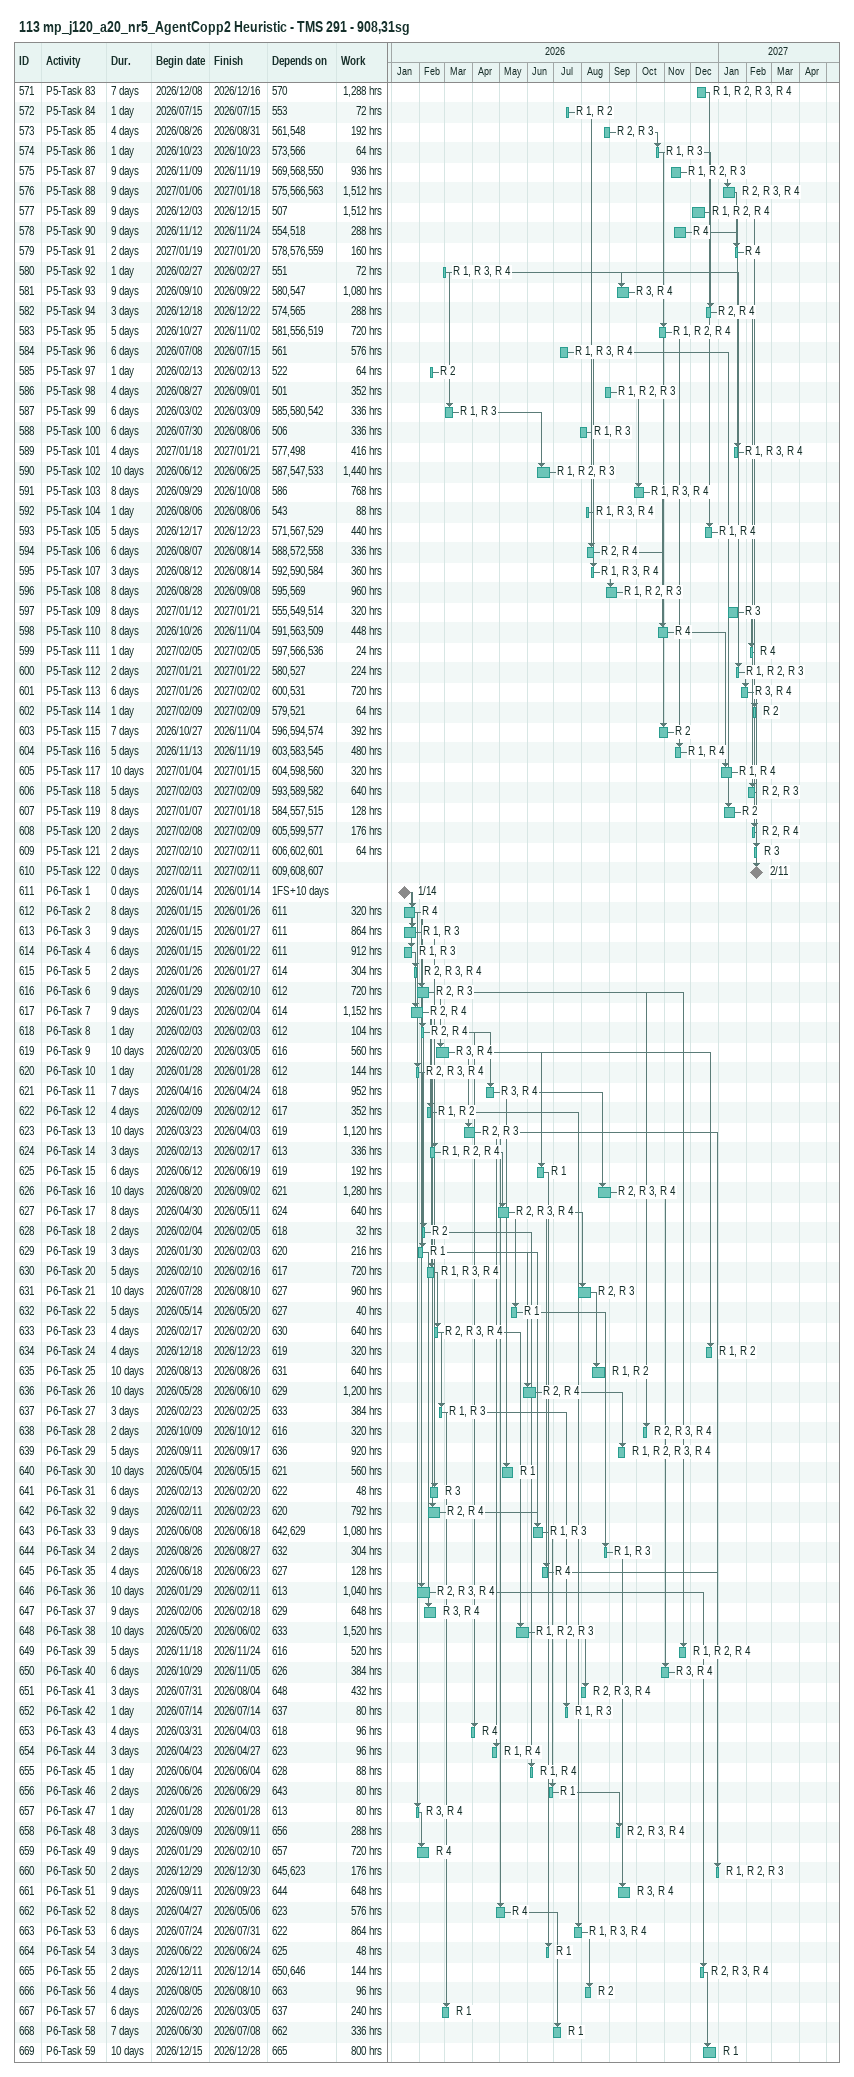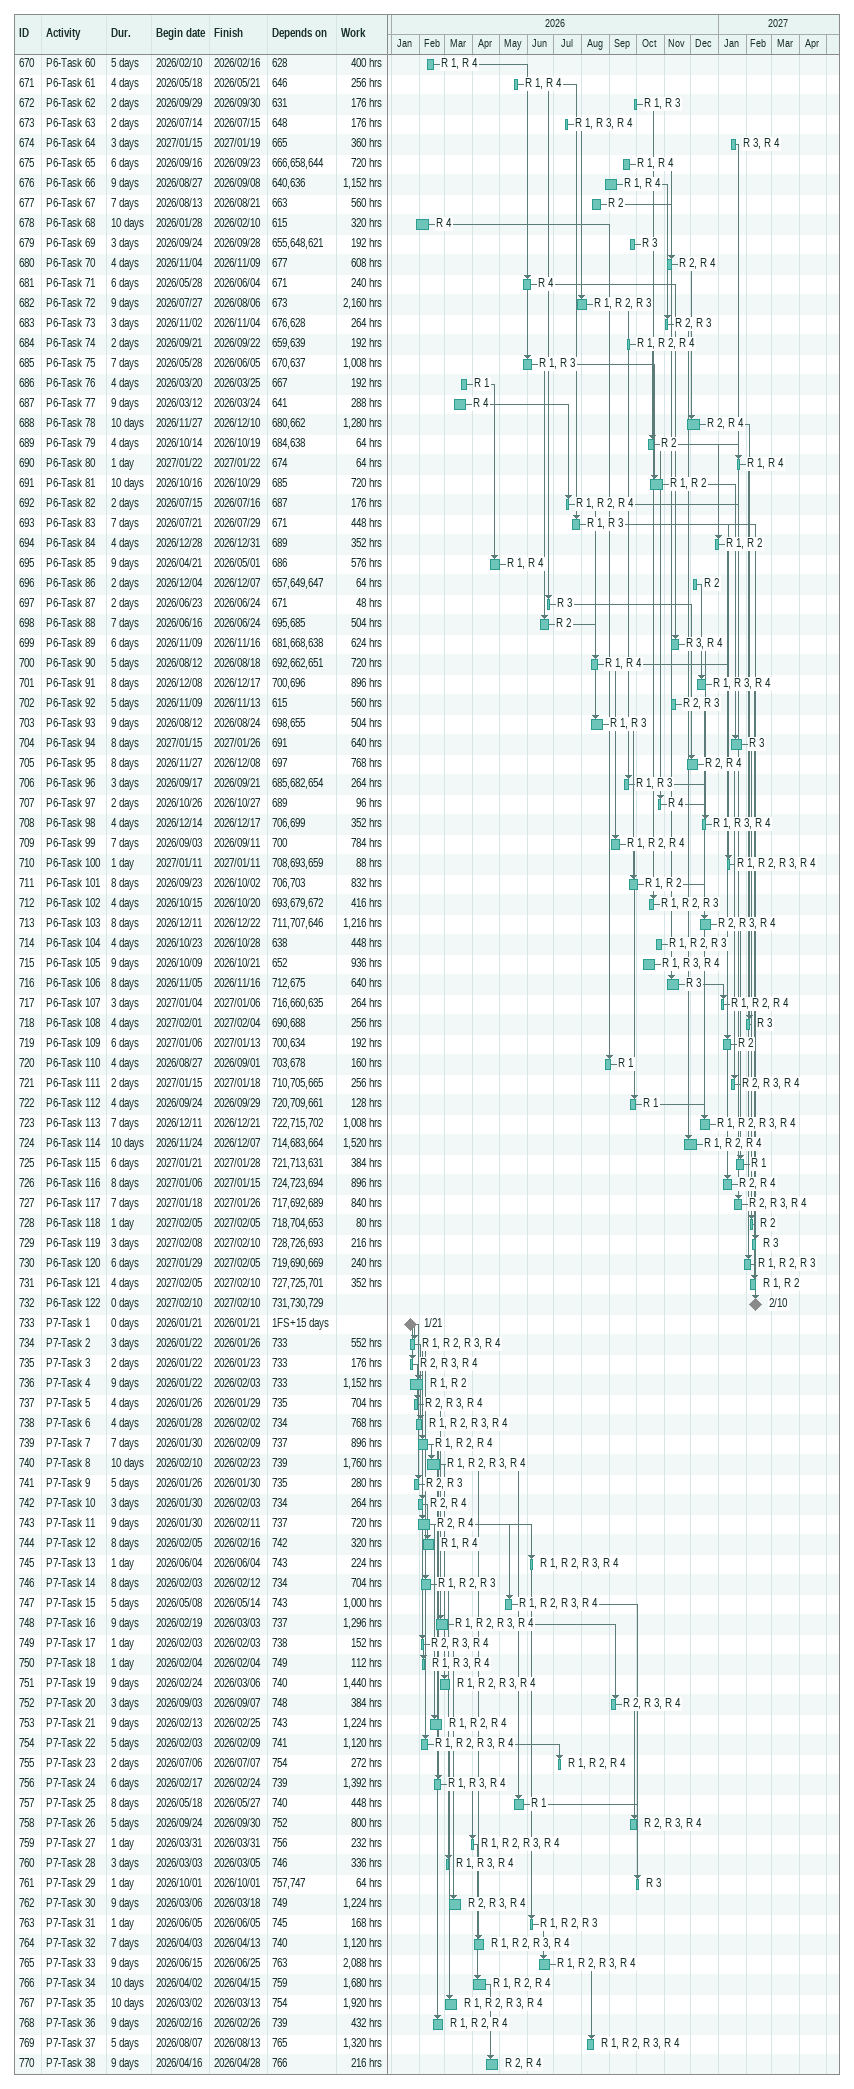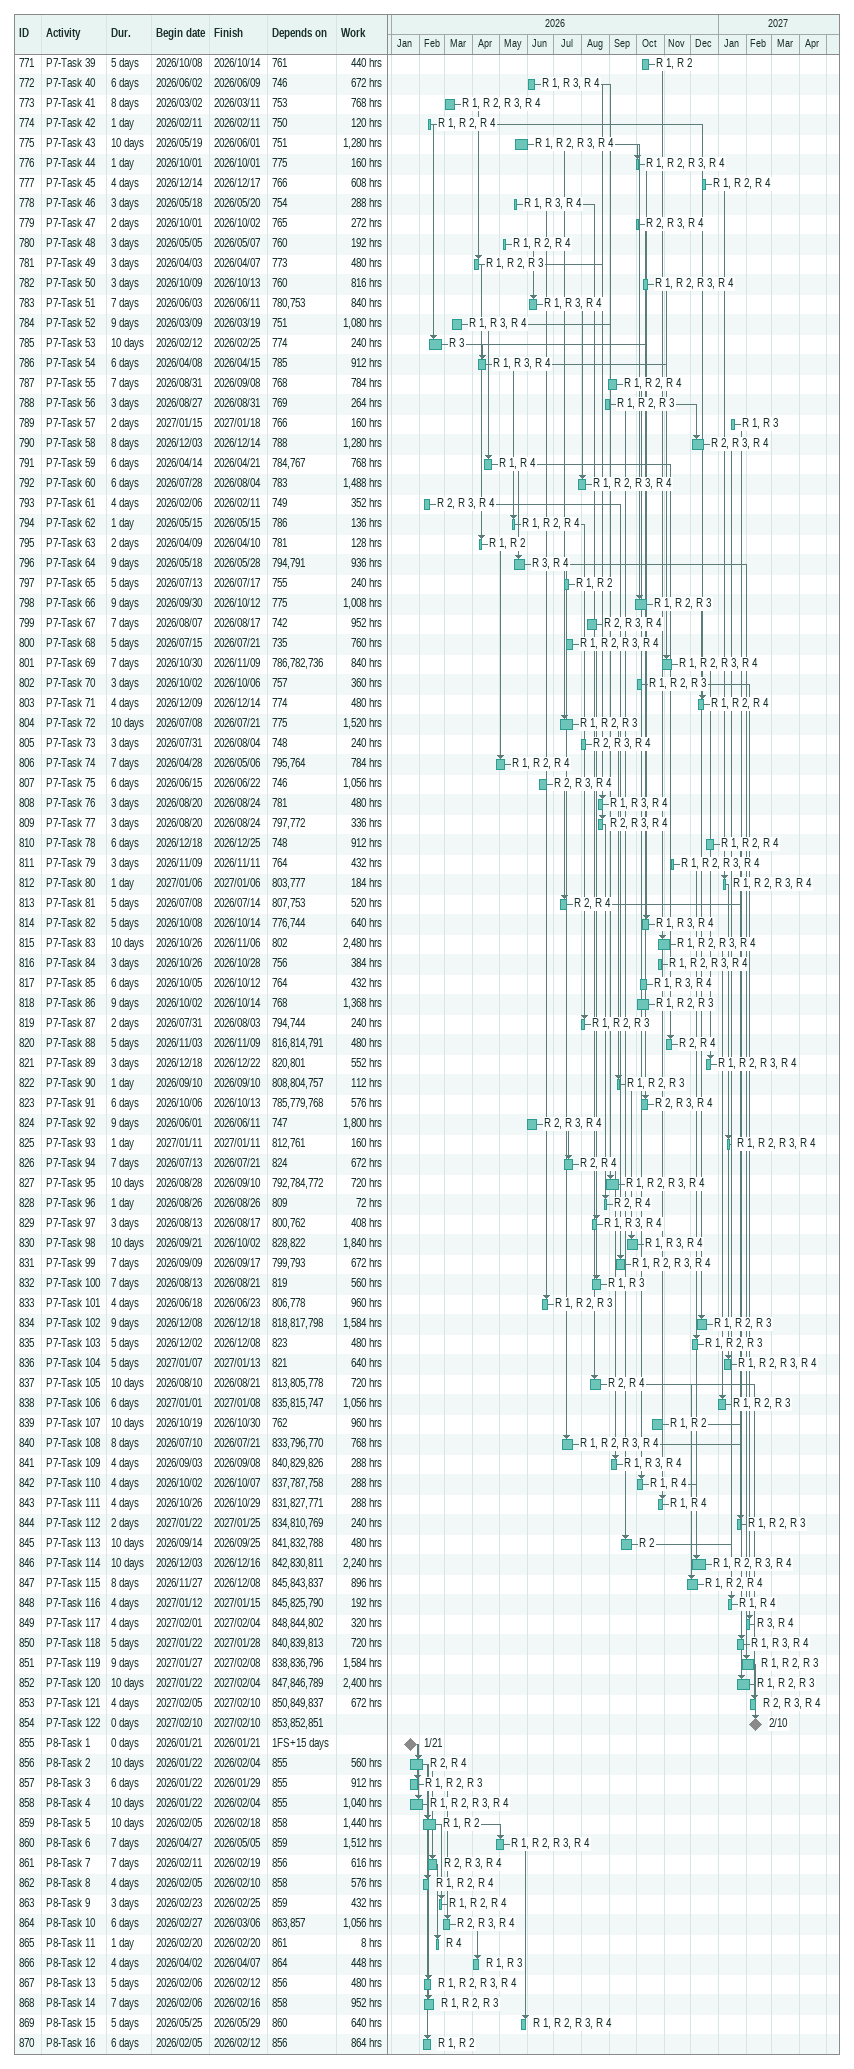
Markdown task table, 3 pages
113 mp_j120_a20_nr5_AgentCopp2 Heuristic - TMS 291 - 908,31sg

| ID | Task | Duration | Start | Finish | Predecessors | Resources | Work (h) |
|---|---|---|---|---|---|---|---|
| 571 | P5-Task 83 | 7d | 2026-12-08 | 2026-12-16 | 570 | R 1, R 2, R 3, R 4 | 1288 |
| 572 | P5-Task 84 | 1d | 2026-07-15 | 2026-07-15 | 553 | R 1, R 2 | 72 |
| 573 | P5-Task 85 | 4d | 2026-08-26 | 2026-08-31 | 561, 548 | R 2, R 3 | 192 |
| 574 | P5-Task 86 | 1d | 2026-10-23 | 2026-10-23 | 573, 566 | R 1, R 3 | 64 |
| 575 | P5-Task 87 | 9d | 2026-11-09 | 2026-11-19 | 569, 568, 550 | R 1, R 2, R 3 | 936 |
| 576 | P5-Task 88 | 9d | 2027-01-06 | 2027-01-18 | 575, 566, 563 | R 2, R 3, R 4 | 1512 |
| 577 | P5-Task 89 | 9d | 2026-12-03 | 2026-12-15 | 507 | R 1, R 2, R 4 | 1512 |
| 578 | P5-Task 90 | 9d | 2026-11-12 | 2026-11-24 | 554, 518 | R 4 | 288 |
| 579 | P5-Task 91 | 2d | 2027-01-19 | 2027-01-20 | 578, 576, 559 | R 4 | 160 |
| 580 | P5-Task 92 | 1d | 2026-02-27 | 2026-02-27 | 551 | R 1, R 3, R 4 | 72 |
| 581 | P5-Task 93 | 9d | 2026-09-10 | 2026-09-22 | 580, 547 | R 3, R 4 | 1080 |
| 582 | P5-Task 94 | 3d | 2026-12-18 | 2026-12-22 | 574, 565 | R 2, R 4 | 288 |
| 583 | P5-Task 95 | 5d | 2026-10-27 | 2026-11-02 | 581, 556, 519 | R 1, R 2, R 4 | 720 |
| 584 | P5-Task 96 | 6d | 2026-07-08 | 2026-07-15 | 561 | R 1, R 3, R 4 | 576 |
| 585 | P5-Task 97 | 1d | 2026-02-13 | 2026-02-13 | 522 | R 2 | 64 |
| 586 | P5-Task 98 | 4d | 2026-08-27 | 2026-09-01 | 501 | R 1, R 2, R 3 | 352 |
| 587 | P5-Task 99 | 6d | 2026-03-02 | 2026-03-09 | 585, 580, 542 | R 1, R 3 | 336 |
| 588 | P5-Task 100 | 6d | 2026-07-30 | 2026-08-06 | 506 | R 1, R 3 | 336 |
| 589 | P5-Task 101 | 4d | 2027-01-18 | 2027-01-21 | 577, 498 | R 1, R 3, R 4 | 416 |
| 590 | P5-Task 102 | 10d | 2026-06-12 | 2026-06-25 | 587, 547, 533 | R 1, R 2, R 3 | 1440 |
| 591 | P5-Task 103 | 8d | 2026-09-29 | 2026-10-08 | 586 | R 1, R 3, R 4 | 768 |
| 592 | P5-Task 104 | 1d | 2026-08-06 | 2026-08-06 | 543 | R 1, R 3, R 4 | 88 |
| 593 | P5-Task 105 | 5d | 2026-12-17 | 2026-12-23 | 571, 567, 529 | R 1, R 4 | 440 |
| 594 | P5-Task 106 | 6d | 2026-08-07 | 2026-08-14 | 588, 572, 558 | R 2, R 4 | 336 |
| 595 | P5-Task 107 | 3d | 2026-08-12 | 2026-08-14 | 592, 590, 584 | R 1, R 3, R 4 | 360 |
| 596 | P5-Task 108 | 8d | 2026-08-28 | 2026-09-08 | 595, 569 | R 1, R 2, R 3 | 960 |
| 597 | P5-Task 109 | 8d | 2027-01-12 | 2027-01-21 | 555, 549, 514 | R 3 | 320 |
| 598 | P5-Task 110 | 8d | 2026-10-26 | 2026-11-04 | 591, 563, 509 | R 4 | 448 |
| 599 | P5-Task 111 | 1d | 2027-02-05 | 2027-02-05 | 597, 566, 536 | R 4 | 24 |
| 600 | P5-Task 112 | 2d | 2027-01-21 | 2027-01-22 | 580, 527 | R 1, R 2, R 3 | 224 |
| 601 | P5-Task 113 | 6d | 2027-01-26 | 2027-02-02 | 600, 531 | R 3, R 4 | 720 |
| 602 | P5-Task 114 | 1d | 2027-02-09 | 2027-02-09 | 579, 521 | R 2 | 64 |
| 603 | P5-Task 115 | 7d | 2026-10-27 | 2026-11-04 | 596, 594, 574 | R 2 | 392 |
| 604 | P5-Task 116 | 5d | 2026-11-13 | 2026-11-19 | 603, 583, 545 | R 1, R 4 | 480 |
| 605 | P5-Task 117 | 10d | 2027-01-04 | 2027-01-15 | 604, 598, 560 | R 1, R 4 | 320 |
| 606 | P5-Task 118 | 5d | 2027-02-03 | 2027-02-09 | 593, 589, 582 | R 2, R 3 | 640 |
| 607 | P5-Task 119 | 8d | 2027-01-07 | 2027-01-18 | 584, 557, 515 | R 2 | 128 |
| 608 | P5-Task 120 | 2d | 2027-02-08 | 2027-02-09 | 605, 599, 577 | R 2, R 4 | 176 |
| 609 | P5-Task 121 | 2d | 2027-02-10 | 2027-02-11 | 606, 602, 601 | R 3 | 64 |
| 610 | P5-Task 122 | 0d | 2027-02-11 | 2027-02-11 | 609, 608, 607 |  |  |
| 611 | P6-Task 1 | 0d | 2026-01-14 | 2026-01-14 | 1FS+10d |  |  |
| 612 | P6-Task 2 | 8d | 2026-01-15 | 2026-01-26 | 611 | R 4 | 320 |
| 613 | P6-Task 3 | 9d | 2026-01-15 | 2026-01-27 | 611 | R 1, R 3 | 864 |
| 614 | P6-Task 4 | 6d | 2026-01-15 | 2026-01-22 | 611 | R 1, R 3 | 912 |
| 615 | P6-Task 5 | 2d | 2026-01-26 | 2026-01-27 | 614 | R 2, R 3, R 4 | 304 |
| 616 | P6-Task 6 | 9d | 2026-01-29 | 2026-02-10 | 612 | R 2, R 3 | 720 |
| 617 | P6-Task 7 | 9d | 2026-01-23 | 2026-02-04 | 614 | R 2, R 4 | 1152 |
| 618 | P6-Task 8 | 1d | 2026-02-03 | 2026-02-03 | 612 | R 2, R 4 | 104 |
| 619 | P6-Task 9 | 10d | 2026-02-20 | 2026-03-05 | 616 | R 3, R 4 | 560 |
| 620 | P6-Task 10 | 1d | 2026-01-28 | 2026-01-28 | 612 | R 2, R 3, R 4 | 144 |
| 621 | P6-Task 11 | 7d | 2026-04-16 | 2026-04-24 | 618 | R 3, R 4 | 952 |
| 622 | P6-Task 12 | 4d | 2026-02-09 | 2026-02-12 | 617 | R 1, R 2 | 352 |
| 623 | P6-Task 13 | 10d | 2026-03-23 | 2026-04-03 | 619 | R 2, R 3 | 1120 |
| 624 | P6-Task 14 | 3d | 2026-02-13 | 2026-02-17 | 613 | R 1, R 2, R 4 | 336 |
| 625 | P6-Task 15 | 6d | 2026-06-12 | 2026-06-19 | 619 | R 1 | 192 |
| 626 | P6-Task 16 | 10d | 2026-08-20 | 2026-09-02 | 621 | R 2, R 3, R 4 | 1280 |
| 627 | P6-Task 17 | 8d | 2026-04-30 | 2026-05-11 | 624 | R 2, R 3, R 4 | 640 |
| 628 | P6-Task 18 | 2d | 2026-02-04 | 2026-02-05 | 618 | R 2 | 32 |
| 629 | P6-Task 19 | 3d | 2026-01-30 | 2026-02-03 | 620 | R 1 | 216 |
| 630 | P6-Task 20 | 5d | 2026-02-10 | 2026-02-16 | 617 | R 1, R 3, R 4 | 720 |
| 631 | P6-Task 21 | 10d | 2026-07-28 | 2026-08-10 | 627 | R 2, R 3 | 960 |
| 632 | P6-Task 22 | 5d | 2026-05-14 | 2026-05-20 | 627 | R 1 | 40 |
| 633 | P6-Task 23 | 4d | 2026-02-17 | 2026-02-20 | 630 | R 2, R 3, R 4 | 640 |
| 634 | P6-Task 24 | 4d | 2026-12-18 | 2026-12-23 | 619 | R 1, R 2 | 320 |
| 635 | P6-Task 25 | 10d | 2026-08-13 | 2026-08-26 | 631 | R 1, R 2 | 640 |
| 636 | P6-Task 26 | 10d | 2026-05-28 | 2026-06-10 | 629 | R 2, R 4 | 1200 |
| 637 | P6-Task 27 | 3d | 2026-02-23 | 2026-02-25 | 633 | R 1, R 3 | 384 |
| 638 | P6-Task 28 | 2d | 2026-10-09 | 2026-10-12 | 616 | R 2, R 3, R 4 | 320 |
| 639 | P6-Task 29 | 5d | 2026-09-11 | 2026-09-17 | 636 | R 1, R 2, R 3, R 4 | 920 |
| 640 | P6-Task 30 | 10d | 2026-05-04 | 2026-05-15 | 621 | R 1 | 560 |
| 641 | P6-Task 31 | 6d | 2026-02-13 | 2026-02-20 | 622 | R 3 | 48 |
| 642 | P6-Task 32 | 9d | 2026-02-11 | 2026-02-23 | 620 | R 2, R 4 | 792 |
| 643 | P6-Task 33 | 9d | 2026-06-08 | 2026-06-18 | 642, 629 | R 1, R 3 | 1080 |
| 644 | P6-Task 34 | 2d | 2026-08-26 | 2026-08-27 | 632 | R 1, R 3 | 304 |
| 645 | P6-Task 35 | 4d | 2026-06-18 | 2026-06-23 | 627 | R 4 | 128 |
| 646 | P6-Task 36 | 10d | 2026-01-29 | 2026-02-11 | 613 | R 2, R 3, R 4 | 1040 |
| 647 | P6-Task 37 | 9d | 2026-02-06 | 2026-02-18 | 629 | R 3, R 4 | 648 |
| 648 | P6-Task 38 | 10d | 2026-05-20 | 2026-06-02 | 633 | R 1, R 2, R 3 | 1520 |
| 649 | P6-Task 39 | 5d | 2026-11-18 | 2026-11-24 | 616 | R 1, R 2, R 4 | 520 |
| 650 | P6-Task 40 | 6d | 2026-10-29 | 2026-11-05 | 626 | R 3, R 4 | 384 |
| 651 | P6-Task 41 | 3d | 2026-07-31 | 2026-08-04 | 648 | R 2, R 3, R 4 | 432 |
| 652 | P6-Task 42 | 1d | 2026-07-14 | 2026-07-14 | 637 | R 1, R 3 | 80 |
| 653 | P6-Task 43 | 4d | 2026-03-31 | 2026-04-03 | 618 | R 4 | 96 |
| 654 | P6-Task 44 | 3d | 2026-04-23 | 2026-04-27 | 623 | R 1, R 4 | 96 |
| 655 | P6-Task 45 | 1d | 2026-06-04 | 2026-06-04 | 628 | R 1, R 4 | 88 |
| 656 | P6-Task 46 | 2d | 2026-06-26 | 2026-06-29 | 643 | R 1 | 80 |
| 657 | P6-Task 47 | 1d | 2026-01-28 | 2026-01-28 | 613 | R 3, R 4 | 80 |
| 658 | P6-Task 48 | 3d | 2026-09-09 | 2026-09-11 | 656 | R 2, R 3, R 4 | 288 |
| 659 | P6-Task 49 | 9d | 2026-01-29 | 2026-02-10 | 657 | R 4 | 720 |
| 660 | P6-Task 50 | 2d | 2026-12-29 | 2026-12-30 | 645, 623 | R 1, R 2, R 3 | 176 |
| 661 | P6-Task 51 | 9d | 2026-09-11 | 2026-09-23 | 644 | R 3, R 4 | 648 |
| 662 | P6-Task 52 | 8d | 2026-04-27 | 2026-05-06 | 623 | R 4 | 576 |
| 663 | P6-Task 53 | 6d | 2026-07-24 | 2026-07-31 | 622 | R 1, R 3, R 4 | 864 |
| 664 | P6-Task 54 | 3d | 2026-06-22 | 2026-06-24 | 625 | R 1 | 48 |
| 665 | P6-Task 55 | 2d | 2026-12-11 | 2026-12-14 | 650, 646 | R 2, R 3, R 4 | 144 |
| 666 | P6-Task 56 | 4d | 2026-08-05 | 2026-08-10 | 663 | R 2 | 96 |
| 667 | P6-Task 57 | 6d | 2026-02-26 | 2026-03-05 | 637 | R 1 | 240 |
| 668 | P6-Task 58 | 7d | 2026-06-30 | 2026-07-08 | 662 | R 1 | 336 |
| 669 | P6-Task 59 | 10d | 2026-12-15 | 2026-12-28 | 665 | R 1 | 800 |
| 670 | P6-Task 60 | 5d | 2026-02-10 | 2026-02-16 | 628 | R 1, R 4 | 400 |
| 671 | P6-Task 61 | 4d | 2026-05-18 | 2026-05-21 | 646 | R 1, R 4 | 256 |
| 672 | P6-Task 62 | 2d | 2026-09-29 | 2026-09-30 | 631 | R 1, R 3 | 176 |
| 673 | P6-Task 63 | 2d | 2026-07-14 | 2026-07-15 | 648 | R 1, R 3, R 4 | 176 |
| 674 | P6-Task 64 | 3d | 2027-01-15 | 2027-01-19 | 665 | R 3, R 4 | 360 |
| 675 | P6-Task 65 | 6d | 2026-09-16 | 2026-09-23 | 666, 658, 644 | R 1, R 4 | 720 |
| 676 | P6-Task 66 | 9d | 2026-08-27 | 2026-09-08 | 640, 636 | R 1, R 4 | 1152 |
| 677 | P6-Task 67 | 7d | 2026-08-13 | 2026-08-21 | 663 | R 2 | 560 |
| 678 | P6-Task 68 | 10d | 2026-01-28 | 2026-02-10 | 615 | R 4 | 320 |
| 679 | P6-Task 69 | 3d | 2026-09-24 | 2026-09-28 | 655, 648, 621 | R 3 | 192 |
| 680 | P6-Task 70 | 4d | 2026-11-04 | 2026-11-09 | 677 | R 2, R 4 | 608 |
| 681 | P6-Task 71 | 6d | 2026-05-28 | 2026-06-04 | 671 | R 4 | 240 |
| 682 | P6-Task 72 | 9d | 2026-07-27 | 2026-08-06 | 673 | R 1, R 2, R 3 | 2160 |
| 683 | P6-Task 73 | 3d | 2026-11-02 | 2026-11-04 | 676, 628 | R 2, R 3 | 264 |
| 684 | P6-Task 74 | 2d | 2026-09-21 | 2026-09-22 | 659, 639 | R 1, R 2, R 4 | 192 |
| 685 | P6-Task 75 | 7d | 2026-05-28 | 2026-06-05 | 670, 637 | R 1, R 3 | 1008 |
| 686 | P6-Task 76 | 4d | 2026-03-20 | 2026-03-25 | 667 | R 1 | 192 |
| 687 | P6-Task 77 | 9d | 2026-03-12 | 2026-03-24 | 641 | R 4 | 288 |
| 688 | P6-Task 78 | 10d | 2026-11-27 | 2026-12-10 | 680, 662 | R 2, R 4 | 1280 |
| 689 | P6-Task 79 | 4d | 2026-10-14 | 2026-10-19 | 684, 638 | R 2 | 64 |
| 690 | P6-Task 80 | 1d | 2027-01-22 | 2027-01-22 | 674 | R 1, R 4 | 64 |
| 691 | P6-Task 81 | 10d | 2026-10-16 | 2026-10-29 | 685 | R 1, R 2 | 720 |
| 692 | P6-Task 82 | 2d | 2026-07-15 | 2026-07-16 | 687 | R 1, R 2, R 4 | 176 |
| 693 | P6-Task 83 | 7d | 2026-07-21 | 2026-07-29 | 671 | R 1, R 3 | 448 |
| 694 | P6-Task 84 | 4d | 2026-12-28 | 2026-12-31 | 689 | R 1, R 2 | 352 |
| 695 | P6-Task 85 | 9d | 2026-04-21 | 2026-05-01 | 686 | R 1, R 4 | 576 |
| 696 | P6-Task 86 | 2d | 2026-12-04 | 2026-12-07 | 657, 649, 647 | R 2 | 64 |
| 697 | P6-Task 87 | 2d | 2026-06-23 | 2026-06-24 | 671 | R 3 | 48 |
| 698 | P6-Task 88 | 7d | 2026-06-16 | 2026-06-24 | 695, 685 | R 2 | 504 |
| 699 | P6-Task 89 | 6d | 2026-11-09 | 2026-11-16 | 681, 668, 638 | R 3, R 4 | 624 |
| 700 | P6-Task 90 | 5d | 2026-08-12 | 2026-08-18 | 692, 662, 651 | R 1, R 4 | 720 |
| 701 | P6-Task 91 | 8d | 2026-12-08 | 2026-12-17 | 700, 696 | R 1, R 3, R 4 | 896 |
| 702 | P6-Task 92 | 5d | 2026-11-09 | 2026-11-13 | 615 | R 2, R 3 | 560 |
| 703 | P6-Task 93 | 9d | 2026-08-12 | 2026-08-24 | 698, 655 | R 1, R 3 | 504 |
| 704 | P6-Task 94 | 8d | 2027-01-15 | 2027-01-26 | 691 | R 3 | 640 |
| 705 | P6-Task 95 | 8d | 2026-11-27 | 2026-12-08 | 697 | R 2, R 4 | 768 |
| 706 | P6-Task 96 | 3d | 2026-09-17 | 2026-09-21 | 685, 682, 654 | R 1, R 3 | 264 |
| 707 | P6-Task 97 | 2d | 2026-10-26 | 2026-10-27 | 689 | R 4 | 96 |
| 708 | P6-Task 98 | 4d | 2026-12-14 | 2026-12-17 | 706, 699 | R 1, R 3, R 4 | 352 |
| 709 | P6-Task 99 | 7d | 2026-09-03 | 2026-09-11 | 700 | R 1, R 2, R 4 | 784 |
| 710 | P6-Task 100 | 1d | 2027-01-11 | 2027-01-11 | 708, 693, 659 | R 1, R 2, R 3, R 4 | 88 |
| 711 | P6-Task 101 | 8d | 2026-09-23 | 2026-10-02 | 706, 703 | R 1, R 2 | 832 |
| 712 | P6-Task 102 | 4d | 2026-10-15 | 2026-10-20 | 693, 679, 672 | R 1, R 2, R 3 | 416 |
| 713 | P6-Task 103 | 8d | 2026-12-11 | 2026-12-22 | 711, 707, 646 | R 2, R 3, R 4 | 1216 |
| 714 | P6-Task 104 | 4d | 2026-10-23 | 2026-10-28 | 638 | R 1, R 2, R 3 | 448 |
| 715 | P6-Task 105 | 9d | 2026-10-09 | 2026-10-21 | 652 | R 1, R 3, R 4 | 936 |
| 716 | P6-Task 106 | 8d | 2026-11-05 | 2026-11-16 | 712, 675 | R 3 | 640 |
| 717 | P6-Task 107 | 3d | 2027-01-04 | 2027-01-06 | 716, 660, 635 | R 1, R 2, R 4 | 264 |
| 718 | P6-Task 108 | 4d | 2027-02-01 | 2027-02-04 | 690, 688 | R 3 | 256 |
| 719 | P6-Task 109 | 6d | 2027-01-06 | 2027-01-13 | 700, 634 | R 2 | 192 |
| 720 | P6-Task 110 | 4d | 2026-08-27 | 2026-09-01 | 703, 678 | R 1 | 160 |
| 721 | P6-Task 111 | 2d | 2027-01-15 | 2027-01-18 | 710, 705, 665 | R 2, R 3, R 4 | 256 |
| 722 | P6-Task 112 | 4d | 2026-09-24 | 2026-09-29 | 720, 709, 661 | R 1 | 128 |
| 723 | P6-Task 113 | 7d | 2026-12-11 | 2026-12-21 | 722, 715, 702 | R 1, R 2, R 3, R 4 | 1008 |
| 724 | P6-Task 114 | 10d | 2026-11-24 | 2026-12-07 | 714, 683, 664 | R 1, R 2, R 4 | 1520 |
| 725 | P6-Task 115 | 6d | 2027-01-21 | 2027-01-28 | 721, 713, 631 | R 1 | 384 |
| 726 | P6-Task 116 | 8d | 2027-01-06 | 2027-01-15 | 724, 723, 694 | R 2, R 4 | 896 |
| 727 | P6-Task 117 | 7d | 2027-01-18 | 2027-01-26 | 717, 692, 689 | R 2, R 3, R 4 | 840 |
| 728 | P6-Task 118 | 1d | 2027-02-05 | 2027-02-05 | 718, 704, 653 | R 2 | 80 |
| 729 | P6-Task 119 | 3d | 2027-02-08 | 2027-02-10 | 728, 726, 693 | R 3 | 216 |
| 730 | P6-Task 120 | 6d | 2027-01-29 | 2027-02-05 | 719, 690, 669 | R 1, R 2, R 3 | 240 |
| 731 | P6-Task 121 | 4d | 2027-02-05 | 2027-02-10 | 727, 725, 701 | R 1, R 2 | 352 |
| 732 | P6-Task 122 | 0d | 2027-02-10 | 2027-02-10 | 731, 730, 729 |  |  |
| 733 | P7-Task 1 | 0d | 2026-01-21 | 2026-01-21 | 1FS+15d |  |  |
| 734 | P7-Task 2 | 3d | 2026-01-22 | 2026-01-26 | 733 | R 1, R 2, R 3, R 4 | 552 |
| 735 | P7-Task 3 | 2d | 2026-01-22 | 2026-01-23 | 733 | R 2, R 3, R 4 | 176 |
| 736 | P7-Task 4 | 9d | 2026-01-22 | 2026-02-03 | 733 | R 1, R 2 | 1152 |
| 737 | P7-Task 5 | 4d | 2026-01-26 | 2026-01-29 | 735 | R 2, R 3, R 4 | 704 |
| 738 | P7-Task 6 | 4d | 2026-01-28 | 2026-02-02 | 734 | R 1, R 2, R 3, R 4 | 768 |
| 739 | P7-Task 7 | 7d | 2026-01-30 | 2026-02-09 | 737 | R 1, R 2, R 4 | 896 |
| 740 | P7-Task 8 | 10d | 2026-02-10 | 2026-02-23 | 739 | R 1, R 2, R 3, R 4 | 1760 |
| 741 | P7-Task 9 | 5d | 2026-01-26 | 2026-01-30 | 735 | R 2, R 3 | 280 |
| 742 | P7-Task 10 | 3d | 2026-01-30 | 2026-02-03 | 734 | R 2, R 4 | 264 |
| 743 | P7-Task 11 | 9d | 2026-01-30 | 2026-02-11 | 737 | R 2, R 4 | 720 |
| 744 | P7-Task 12 | 8d | 2026-02-05 | 2026-02-16 | 742 | R 1, R 4 | 320 |
| 745 | P7-Task 13 | 1d | 2026-06-04 | 2026-06-04 | 743 | R 1, R 2, R 3, R 4 | 224 |
| 746 | P7-Task 14 | 8d | 2026-02-03 | 2026-02-12 | 734 | R 1, R 2, R 3 | 704 |
| 747 | P7-Task 15 | 5d | 2026-05-08 | 2026-05-14 | 743 | R 1, R 2, R 3, R 4 | 1000 |
| 748 | P7-Task 16 | 9d | 2026-02-19 | 2026-03-03 | 737 | R 1, R 2, R 3, R 4 | 1296 |
| 749 | P7-Task 17 | 1d | 2026-02-03 | 2026-02-03 | 738 | R 2, R 3, R 4 | 152 |
| 750 | P7-Task 18 | 1d | 2026-02-04 | 2026-02-04 | 749 | R 1, R 3, R 4 | 112 |
| 751 | P7-Task 19 | 9d | 2026-02-24 | 2026-03-06 | 740 | R 1, R 2, R 3, R 4 | 1440 |
| 752 | P7-Task 20 | 3d | 2026-09-03 | 2026-09-07 | 748 | R 2, R 3, R 4 | 384 |
| 753 | P7-Task 21 | 9d | 2026-02-13 | 2026-02-25 | 743 | R 1, R 2, R 4 | 1224 |
| 754 | P7-Task 22 | 5d | 2026-02-03 | 2026-02-09 | 741 | R 1, R 2, R 3, R 4 | 1120 |
| 755 | P7-Task 23 | 2d | 2026-07-06 | 2026-07-07 | 754 | R 1, R 2, R 4 | 272 |
| 756 | P7-Task 24 | 6d | 2026-02-17 | 2026-02-24 | 739 | R 1, R 3, R 4 | 1392 |
| 757 | P7-Task 25 | 8d | 2026-05-18 | 2026-05-27 | 740 | R 1 | 448 |
| 758 | P7-Task 26 | 5d | 2026-09-24 | 2026-09-30 | 752 | R 2, R 3, R 4 | 800 |
| 759 | P7-Task 27 | 1d | 2026-03-31 | 2026-03-31 | 756 | R 1, R 2, R 3, R 4 | 232 |
| 760 | P7-Task 28 | 3d | 2026-03-03 | 2026-03-05 | 746 | R 1, R 3, R 4 | 336 |
| 761 | P7-Task 29 | 1d | 2026-10-01 | 2026-10-01 | 757, 747 | R 3 | 64 |
| 762 | P7-Task 30 | 9d | 2026-03-06 | 2026-03-18 | 749 | R 2, R 3, R 4 | 1224 |
| 763 | P7-Task 31 | 1d | 2026-06-05 | 2026-06-05 | 745 | R 1, R 2, R 3 | 168 |
| 764 | P7-Task 32 | 7d | 2026-04-03 | 2026-04-13 | 740 | R 1, R 2, R 3, R 4 | 1120 |
| 765 | P7-Task 33 | 9d | 2026-06-15 | 2026-06-25 | 763 | R 1, R 2, R 3, R 4 | 2088 |
| 766 | P7-Task 34 | 10d | 2026-04-02 | 2026-04-15 | 759 | R 1, R 2, R 4 | 1680 |
| 767 | P7-Task 35 | 10d | 2026-03-02 | 2026-03-13 | 754 | R 1, R 2, R 3, R 4 | 1920 |
| 768 | P7-Task 36 | 9d | 2026-02-16 | 2026-02-26 | 739 | R 1, R 2, R 4 | 432 |
| 769 | P7-Task 37 | 5d | 2026-08-07 | 2026-08-13 | 765 | R 1, R 2, R 3, R 4 | 1320 |
| 770 | P7-Task 38 | 9d | 2026-04-16 | 2026-04-28 | 766 | R 2, R 4 | 216 |
| 771 | P7-Task 39 | 5d | 2026-10-08 | 2026-10-14 | 761 | R 1, R 2 | 440 |
| 772 | P7-Task 40 | 6d | 2026-06-02 | 2026-06-09 | 746 | R 1, R 3, R 4 | 672 |
| 773 | P7-Task 41 | 8d | 2026-03-02 | 2026-03-11 | 753 | R 1, R 2, R 3, R 4 | 768 |
| 774 | P7-Task 42 | 1d | 2026-02-11 | 2026-02-11 | 750 | R 1, R 2, R 4 | 120 |
| 775 | P7-Task 43 | 10d | 2026-05-19 | 2026-06-01 | 751 | R 1, R 2, R 3, R 4 | 1280 |
| 776 | P7-Task 44 | 1d | 2026-10-01 | 2026-10-01 | 775 | R 1, R 2, R 3, R 4 | 160 |
| 777 | P7-Task 45 | 4d | 2026-12-14 | 2026-12-17 | 766 | R 1, R 2, R 4 | 608 |
| 778 | P7-Task 46 | 3d | 2026-05-18 | 2026-05-20 | 754 | R 1, R 3, R 4 | 288 |
| 779 | P7-Task 47 | 2d | 2026-10-01 | 2026-10-02 | 765 | R 2, R 3, R 4 | 272 |
| 780 | P7-Task 48 | 3d | 2026-05-05 | 2026-05-07 | 760 | R 1, R 2, R 4 | 192 |
| 781 | P7-Task 49 | 3d | 2026-04-03 | 2026-04-07 | 773 | R 1, R 2, R 3 | 480 |
| 782 | P7-Task 50 | 3d | 2026-10-09 | 2026-10-13 | 760 | R 1, R 2, R 3, R 4 | 816 |
| 783 | P7-Task 51 | 7d | 2026-06-03 | 2026-06-11 | 780, 753 | R 1, R 3, R 4 | 840 |
| 784 | P7-Task 52 | 9d | 2026-03-09 | 2026-03-19 | 751 | R 1, R 3, R 4 | 1080 |
| 785 | P7-Task 53 | 10d | 2026-02-12 | 2026-02-25 | 774 | R 3 | 240 |
| 786 | P7-Task 54 | 6d | 2026-04-08 | 2026-04-15 | 785 | R 1, R 3, R 4 | 912 |
| 787 | P7-Task 55 | 7d | 2026-08-31 | 2026-09-08 | 768 | R 1, R 2, R 4 | 784 |
| 788 | P7-Task 56 | 3d | 2026-08-27 | 2026-08-31 | 769 | R 1, R 2, R 3 | 264 |
| 789 | P7-Task 57 | 2d | 2027-01-15 | 2027-01-18 | 766 | R 1, R 3 | 160 |
| 790 | P7-Task 58 | 8d | 2026-12-03 | 2026-12-14 | 788 | R 2, R 3, R 4 | 1280 |
| 791 | P7-Task 59 | 6d | 2026-04-14 | 2026-04-21 | 784, 767 | R 1, R 4 | 768 |
| 792 | P7-Task 60 | 6d | 2026-07-28 | 2026-08-04 | 783 | R 1, R 2, R 3, R 4 | 1488 |
| 793 | P7-Task 61 | 4d | 2026-02-06 | 2026-02-11 | 749 | R 2, R 3, R 4 | 352 |
| 794 | P7-Task 62 | 1d | 2026-05-15 | 2026-05-15 | 786 | R 1, R 2, R 4 | 136 |
| 795 | P7-Task 63 | 2d | 2026-04-09 | 2026-04-10 | 781 | R 1, R 2 | 128 |
| 796 | P7-Task 64 | 9d | 2026-05-18 | 2026-05-28 | 794, 791 | R 3, R 4 | 936 |
| 797 | P7-Task 65 | 5d | 2026-07-13 | 2026-07-17 | 755 | R 1, R 2 | 240 |
| 798 | P7-Task 66 | 9d | 2026-09-30 | 2026-10-12 | 775 | R 1, R 2, R 3 | 1008 |
| 799 | P7-Task 67 | 7d | 2026-08-07 | 2026-08-17 | 742 | R 2, R 3, R 4 | 952 |
| 800 | P7-Task 68 | 5d | 2026-07-15 | 2026-07-21 | 735 | R 1, R 2, R 3, R 4 | 760 |
| 801 | P7-Task 69 | 7d | 2026-10-30 | 2026-11-09 | 786, 782, 736 | R 1, R 2, R 3, R 4 | 840 |
| 802 | P7-Task 70 | 3d | 2026-10-02 | 2026-10-06 | 757 | R 1, R 2, R 3 | 360 |
| 803 | P7-Task 71 | 4d | 2026-12-09 | 2026-12-14 | 774 | R 1, R 2, R 4 | 480 |
| 804 | P7-Task 72 | 10d | 2026-07-08 | 2026-07-21 | 775 | R 1, R 2, R 3 | 1520 |
| 805 | P7-Task 73 | 3d | 2026-07-31 | 2026-08-04 | 748 | R 2, R 3, R 4 | 240 |
| 806 | P7-Task 74 | 7d | 2026-04-28 | 2026-05-06 | 795, 764 | R 1, R 2, R 4 | 784 |
| 807 | P7-Task 75 | 6d | 2026-06-15 | 2026-06-22 | 746 | R 2, R 3, R 4 | 1056 |
| 808 | P7-Task 76 | 3d | 2026-08-20 | 2026-08-24 | 781 | R 1, R 3, R 4 | 480 |
| 809 | P7-Task 77 | 3d | 2026-08-20 | 2026-08-24 | 797, 772 | R 2, R 3, R 4 | 336 |
| 810 | P7-Task 78 | 6d | 2026-12-18 | 2026-12-25 | 748 | R 1, R 2, R 4 | 912 |
| 811 | P7-Task 79 | 3d | 2026-11-09 | 2026-11-11 | 764 | R 1, R 2, R 3, R 4 | 432 |
| 812 | P7-Task 80 | 1d | 2027-01-06 | 2027-01-06 | 803, 777 | R 1, R 2, R 3, R 4 | 184 |
| 813 | P7-Task 81 | 5d | 2026-07-08 | 2026-07-14 | 807, 753 | R 2, R 4 | 520 |
| 814 | P7-Task 82 | 5d | 2026-10-08 | 2026-10-14 | 776, 744 | R 1, R 3, R 4 | 640 |
| 815 | P7-Task 83 | 10d | 2026-10-26 | 2026-11-06 | 802 | R 1, R 2, R 3, R 4 | 2480 |
| 816 | P7-Task 84 | 3d | 2026-10-26 | 2026-10-28 | 756 | R 1, R 2, R 3, R 4 | 384 |
| 817 | P7-Task 85 | 6d | 2026-10-05 | 2026-10-12 | 764 | R 1, R 3, R 4 | 432 |
| 818 | P7-Task 86 | 9d | 2026-10-02 | 2026-10-14 | 768 | R 1, R 2, R 3 | 1368 |
| 819 | P7-Task 87 | 2d | 2026-07-31 | 2026-08-03 | 794, 744 | R 1, R 2, R 3 | 240 |
| 820 | P7-Task 88 | 5d | 2026-11-03 | 2026-11-09 | 816, 814, 791 | R 2, R 4 | 480 |
| 821 | P7-Task 89 | 3d | 2026-12-18 | 2026-12-22 | 820, 801 | R 1, R 2, R 3, R 4 | 552 |
| 822 | P7-Task 90 | 1d | 2026-09-10 | 2026-09-10 | 808, 804, 757 | R 1, R 2, R 3 | 112 |
| 823 | P7-Task 91 | 6d | 2026-10-06 | 2026-10-13 | 785, 779, 768 | R 2, R 3, R 4 | 576 |
| 824 | P7-Task 92 | 9d | 2026-06-01 | 2026-06-11 | 747 | R 2, R 3, R 4 | 1800 |
| 825 | P7-Task 93 | 1d | 2027-01-11 | 2027-01-11 | 812, 761 | R 1, R 2, R 3, R 4 | 160 |
| 826 | P7-Task 94 | 7d | 2026-07-13 | 2026-07-21 | 824 | R 2, R 4 | 672 |
| 827 | P7-Task 95 | 10d | 2026-08-28 | 2026-09-10 | 792, 784, 772 | R 1, R 2, R 3, R 4 | 720 |
| 828 | P7-Task 96 | 1d | 2026-08-26 | 2026-08-26 | 809 | R 2, R 4 | 72 |
| 829 | P7-Task 97 | 3d | 2026-08-13 | 2026-08-17 | 800, 762 | R 1, R 3, R 4 | 408 |
| 830 | P7-Task 98 | 10d | 2026-09-21 | 2026-10-02 | 828, 822 | R 1, R 3, R 4 | 1840 |
| 831 | P7-Task 99 | 7d | 2026-09-09 | 2026-09-17 | 799, 793 | R 1, R 2, R 3, R 4 | 672 |
| 832 | P7-Task 100 | 7d | 2026-08-13 | 2026-08-21 | 819 | R 1, R 3 | 560 |
| 833 | P7-Task 101 | 4d | 2026-06-18 | 2026-06-23 | 806, 778 | R 1, R 2, R 3 | 960 |
| 834 | P7-Task 102 | 9d | 2026-12-08 | 2026-12-18 | 818, 817, 798 | R 1, R 2, R 3 | 1584 |
| 835 | P7-Task 103 | 5d | 2026-12-02 | 2026-12-08 | 823 | R 1, R 2, R 3 | 480 |
| 836 | P7-Task 104 | 5d | 2027-01-07 | 2027-01-13 | 821 | R 1, R 2, R 3, R 4 | 640 |
| 837 | P7-Task 105 | 10d | 2026-08-10 | 2026-08-21 | 813, 805, 778 | R 2, R 4 | 720 |
| 838 | P7-Task 106 | 6d | 2027-01-01 | 2027-01-08 | 835, 815, 747 | R 1, R 2, R 3 | 1056 |
| 839 | P7-Task 107 | 10d | 2026-10-19 | 2026-10-30 | 762 | R 1, R 2 | 960 |
| 840 | P7-Task 108 | 8d | 2026-07-10 | 2026-07-21 | 833, 796, 770 | R 1, R 2, R 3, R 4 | 768 |
| 841 | P7-Task 109 | 4d | 2026-09-03 | 2026-09-08 | 840, 829, 826 | R 1, R 3, R 4 | 288 |
| 842 | P7-Task 110 | 4d | 2026-10-02 | 2026-10-07 | 837, 787, 758 | R 1, R 4 | 288 |
| 843 | P7-Task 111 | 4d | 2026-10-26 | 2026-10-29 | 831, 827, 771 | R 1, R 4 | 288 |
| 844 | P7-Task 112 | 2d | 2027-01-22 | 2027-01-25 | 834, 810, 769 | R 1, R 2, R 3 | 240 |
| 845 | P7-Task 113 | 10d | 2026-09-14 | 2026-09-25 | 841, 832, 788 | R 2 | 480 |
| 846 | P7-Task 114 | 10d | 2026-12-03 | 2026-12-16 | 842, 830, 811 | R 1, R 2, R 3, R 4 | 2240 |
| 847 | P7-Task 115 | 8d | 2026-11-27 | 2026-12-08 | 845, 843, 837 | R 1, R 2, R 4 | 896 |
| 848 | P7-Task 116 | 4d | 2027-01-12 | 2027-01-15 | 845, 825, 790 | R 1, R 4 | 192 |
| 849 | P7-Task 117 | 4d | 2027-02-01 | 2027-02-04 | 848, 844, 802 | R 3, R 4 | 320 |
| 850 | P7-Task 118 | 5d | 2027-01-22 | 2027-01-28 | 840, 839, 813 | R 1, R 3, R 4 | 720 |
| 851 | P7-Task 119 | 9d | 2027-01-27 | 2027-02-08 | 838, 836, 796 | R 1, R 2, R 3 | 1584 |
| 852 | P7-Task 120 | 10d | 2027-01-22 | 2027-02-04 | 847, 846, 789 | R 1, R 2, R 3 | 2400 |
| 853 | P7-Task 121 | 4d | 2027-02-05 | 2027-02-10 | 850, 849, 837 | R 2, R 3, R 4 | 672 |
| 854 | P7-Task 122 | 0d | 2027-02-10 | 2027-02-10 | 853, 852, 851 |  |  |
| 855 | P8-Task 1 | 0d | 2026-01-21 | 2026-01-21 | 1FS+15d |  |  |
| 856 | P8-Task 2 | 10d | 2026-01-22 | 2026-02-04 | 855 | R 2, R 4 | 560 |
| 857 | P8-Task 3 | 6d | 2026-01-22 | 2026-01-29 | 855 | R 1, R 2, R 3 | 912 |
| 858 | P8-Task 4 | 10d | 2026-01-22 | 2026-02-04 | 855 | R 1, R 2, R 3, R 4 | 1040 |
| 859 | P8-Task 5 | 10d | 2026-02-05 | 2026-02-18 | 858 | R 1, R 2 | 1440 |
| 860 | P8-Task 6 | 7d | 2026-04-27 | 2026-05-05 | 859 | R 1, R 2, R 3, R 4 | 1512 |
| 861 | P8-Task 7 | 7d | 2026-02-11 | 2026-02-19 | 856 | R 2, R 3, R 4 | 616 |
| 862 | P8-Task 8 | 4d | 2026-02-05 | 2026-02-10 | 858 | R 1, R 2, R 4 | 576 |
| 863 | P8-Task 9 | 3d | 2026-02-23 | 2026-02-25 | 859 | R 1, R 2, R 4 | 432 |
| 864 | P8-Task 10 | 6d | 2026-02-27 | 2026-03-06 | 863, 857 | R 2, R 3, R 4 | 1056 |
| 865 | P8-Task 11 | 1d | 2026-02-20 | 2026-02-20 | 861 | R 4 | 8 |
| 866 | P8-Task 12 | 4d | 2026-04-02 | 2026-04-07 | 864 | R 1, R 3 | 448 |
| 867 | P8-Task 13 | 5d | 2026-02-06 | 2026-02-12 | 856 | R 1, R 2, R 3, R 4 | 480 |
| 868 | P8-Task 14 | 7d | 2026-02-06 | 2026-02-16 | 858 | R 1, R 2, R 3 | 952 |
| 869 | P8-Task 15 | 5d | 2026-05-25 | 2026-05-29 | 860 | R 1, R 2, R 3, R 4 | 640 |
| 870 | P8-Task 16 | 6d | 2026-02-05 | 2026-02-12 | 856 | R 1, R 2 | 864 |
